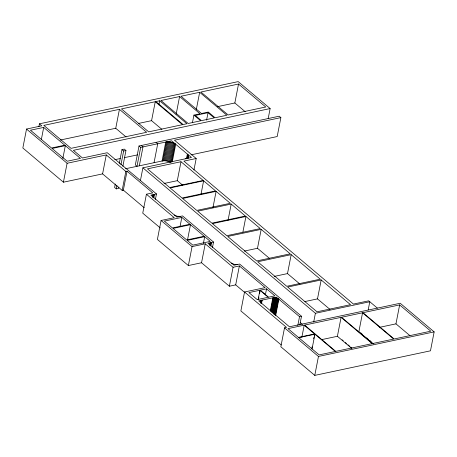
<?xml version="1.0" encoding="UTF-8"?>
<svg xmlns="http://www.w3.org/2000/svg" width="457" height="457" viewBox="0 0 457 457"><rect width="100%" height="100%" fill="white"/><g stroke="black" fill="none" stroke-linecap="round" stroke-linejoin="round"><path stroke-width="0.69" d="M38.908 126.526L39.433 123.824L41.793 125.812L26.529 129.051L22.85 147.994L63.42 182.2L102.591 173.883L122.162 190.386L123.344 190.135L144.235 207.758M41.33 139.596L43.701 127.417L30.459 130.228L51.544 148.011L64.785 145.2L43.701 127.417M62.832 158.51L65.328 145.657L52.087 148.468L67.213 161.224L80.455 158.413L65.328 145.657M63.42 182.2L67.099 163.263L26.529 129.051M102.591 173.883L106.275 154.94L67.099 163.263M126.092 136.991L115.747 128.268L119.426 109.326L43.815 125.384L71.041 148.342L146.651 132.284L119.426 109.326M115.273 184.034L114.604 187.479L116.267 188.884L118.58 188.393L118.849 187.016M119.288 163.372L121.968 149.599L124.281 149.108L125.943 150.507L122.864 166.348M116.267 188.884L116.935 185.439M120.951 164.777L123.63 150.999L121.968 149.599M122.162 190.386L125.846 171.449L106.275 154.94M123.344 190.135L127.023 171.198L125.846 171.449M139.014 145.977L135.335 164.92L136.997 166.319L140.682 147.383L139.014 145.977L279.21 116.204L280.872 117.609L277.193 136.546L190.969 154.86M139.311 165.828L142.995 146.886L141.333 145.486M161.915 129.382L151.57 120.659L155.254 101.717L121.448 108.897L148.674 131.856L182.48 124.675L155.254 101.717M140.396 180.681L142.898 167.828L191.437 157.516L171.621 140.807L140.682 147.383M158.882 104.836L159.676 100.78L155.883 101.585L183.108 124.544L186.902 123.738L159.676 100.78M127.023 171.198L152.741 192.883L146.423 194.219L142.744 213.162L160.207 227.889M154.049 162.698L157.728 143.761L156.066 142.356M152.392 196.87L152.798 195.253L154.495 194.362L153.838 197.744M152.535 196.607L152.798 195.253M152.615 197.047L153.009 195.019M152.895 196.836L153.289 194.802M153.112 197.327L153.638 194.625M153.381 197.858L154.038 194.471M155.42 199.349L156.471 193.939L107.229 152.729L82.477 157.985L73.4 150.33L270.133 108.555L268.162 118.7M166.514 141.921L165.731 142.058L162.046 161.001L162.829 160.864L166.514 141.921C169.707 141.59 173.112 142.304 175.705 144.252L172.289 161.841M162.829 160.864L163.669 160.784L167.353 141.847M163.669 160.784L164.56 160.773L168.239 141.83M164.56 160.773L165.474 160.824L169.159 141.881M165.474 160.824L166.405 160.933L170.09 141.996M176.168 114.136L179.584 96.547L160.938 100.511L188.164 123.47L200.686 120.808L193.917 115.101L192.471 122.545M174.408 143.395L170.729 162.338L167.336 161.11L171.021 142.167M168.25 161.338L171.929 142.395M169.13 161.624L172.809 142.681M169.958 161.955L173.643 143.018M171.552 162.075L175.1 143.806M146.423 194.219L174.254 217.692L161.075 220.491L157.397 239.428L188.375 265.551L201.548 262.752L229.38 286.225L235.698 284.882L244.803 292.56M182.72 185.234L177.31 180.669L180.989 161.727L147.48 168.844L169.667 187.559L203.182 180.441L180.989 161.727M186.433 158.808L187.353 154.072L188.598 155.997L188.347 157.819M196.247 109.874L199.669 92.285L181.018 96.244L201.48 113.496L208.306 112.045L215.076 117.752L226.895 115.244L199.669 92.285M187.044 158.602L187.833 154.546M187.547 158.408L188.204 155.026M187.936 158.219L188.461 155.511M188.198 158.025L188.598 155.997M180.115 226.204L181.823 217.406L164.354 221.119L172.46 227.957L189.935 224.244L181.823 217.406M193.951 170.004L196.19 158.499L174.488 140.202L280.872 117.609M206.587 120.157L208.032 112.713L195.27 115.427L201.463 120.642L214.224 117.935L208.032 112.713M187.456 240.262L190.478 224.701L173.009 228.414L186.679 239.942L204.153 236.235L190.478 224.701M200.994 194.339L203.622 180.812L170.113 187.93L182.063 198.012L215.578 190.895L203.622 180.812M188.375 265.551L192.054 246.609L161.075 220.491M203.382 243.455L204.696 236.692L187.221 240.405L192.82 245.123L210.294 241.41L204.696 236.692M201.548 262.752L205.233 243.815L192.054 246.609M212.962 207.581L216.115 191.346L182.606 198.464L196.778 210.42L230.294 203.302L216.115 191.346M245.192 111.697L234.847 102.974L238.525 84.031L200.931 92.017L228.157 114.975L265.751 106.989L238.525 84.031M209.586 244.718L209.849 243.37L211.545 242.473L210.888 245.855M209.672 245.158L210.066 243.13M209.952 244.946L210.346 242.918M210.163 245.438L210.688 242.736M210.437 245.969L211.094 242.587M212.476 247.466L213.528 242.05L182.549 215.927L176.905 217.126L150.833 195.139L156.471 193.939M228.043 220.303L231.196 204.068L197.687 211.185L211.877 223.153L245.392 216.035L231.196 204.068M229.38 286.225L233.064 267.282L205.233 243.815M242.907 232.047L245.929 216.492L212.419 223.61L226.758 235.698L260.273 228.58L245.929 216.492M235.698 284.882L239.377 265.94L233.064 267.282M239.377 265.94L265.094 287.624L244.546 291.989L240.868 310.926L281.221 344.961M269.327 258.268L257.497 248.288L261.175 229.345L227.666 236.463L256.708 260.953L290.218 253.835L261.175 229.345M258.096 299.723L259.936 290.252L248.905 292.594L257.222 299.609L268.253 297.267L259.936 290.252M258.651 298.307L258.913 296.953M259.57 293.571L260.233 290.189L266.545 288.847L274.863 295.862L268.55 297.204L260.233 290.189M260.324 302.334L260.587 300.986L262.215 300.083L261.558 303.465M260.393 302.774L260.787 300.746M260.661 302.563L261.056 300.535M260.856 303.054L261.387 300.352M261.118 303.579L261.775 300.198M265.363 294.936L266.545 288.847M270.321 310.68L272.823 297.833L276.051 297.941L278.496 298.958L278.856 299.232L275.702 315.467M270.675 311.286L273.303 297.753M271.195 311.246L273.823 297.718M271.601 311.92L274.366 297.718M272.029 312.634L274.925 297.753M272.595 312.714L275.485 297.827M273.029 313.502L276.051 297.941M273.577 313.645L276.599 298.09M273.972 314.502L277.131 298.267M274.468 314.707L277.627 298.472M274.931 314.942L278.085 298.707M275.343 315.193L278.496 298.958M299.889 284.037L287.504 273.594L291.183 254.652L257.674 261.77L286.762 286.293L320.271 279.181L291.183 254.652M244.546 291.989L286.539 327.395L284.522 327.829L280.838 346.766L314.776 375.386L430.471 350.816L434.15 331.879L400.212 303.259L289.447 326.778L258.679 300.832L276.314 297.09L299.524 316.655L301.5 316.238L299.792 325.03M297.815 325.453L299.524 316.655M301.837 337.357L304.202 325.178L287.99 328.623L298.398 337.397L314.61 333.953L314.21 335.986M329.994 309.423L317.495 298.884L321.18 279.947L287.67 287.059L317.009 311.805L350.525 304.688L321.18 279.947M313.685 322.082L315.393 313.285L142.898 167.828M311.845 348.16L312.108 346.806M313.685 338.688L313.948 337.335M312.017 349.091L314.913 334.21L298.701 337.654L319.152 354.895L335.358 351.456L314.913 334.21M314.776 375.386L318.46 356.449L284.522 327.829M351.901 348.52L337.397 336.289L341.082 317.347L304.625 325.093L335.781 351.364L372.238 343.624L341.082 317.347M362.55 312.788L393.711 339.065L372.661 343.533L341.499 317.261L362.55 312.788L358.871 331.731L373.375 343.961M368.211 309.852L369.787 301.734L315.393 313.285M409.929 335.632L395.962 323.853L399.641 304.91L362.972 312.697L394.134 338.974L430.802 331.188L399.641 304.91M152.655 195.516L152.684 196.384L153.369 197.281M188.61 156.465L187.479 158.053L185.542 158.768M260.587 300.986L260.421 301.803L261.215 302.98M209.849 243.37L209.654 244.198L210.426 245.392M39.433 123.824L238.188 81.614L270.133 108.555M60.25 140.053L115.747 128.268M138.465 123.441L151.57 120.659M217.441 106.67L234.847 102.974M193.917 115.101L200.046 113.799L179.584 96.547M123.63 150.999L125.943 150.507M114.724 159.716L120.265 158.539M124.418 157.654L137.626 154.849M125.612 168.736L164.012 160.584M196.19 158.499L183.897 161.11L353.427 304.071L368.713 300.826L377.351 308.115M164.046 183.486L177.31 180.669M213.528 242.05L207.884 243.25L233.961 265.237L239.605 264.043L301.5 316.238M244.232 251.104L257.497 248.288M274.24 276.411L287.504 273.594M304.933 301.551L317.495 298.884M321.579 339.648L337.397 336.289M379.356 327.378L395.962 323.853M318.46 356.449L434.15 331.879M180.572 216.35L177.282 216.281L174.368 214.984M237.623 264.46L234.338 264.392L231.419 263.095M166.405 160.933L167.336 161.11M360.904 332.999L361.978 333.907M366.811 337.98L367.885 338.888M369.496 340.248L371.113 341.608M342.116 339.825L343.19 340.728M345.343 342.539L346.417 343.447M348.028 344.807L349.639 346.166M350.713 347.069L351.787 347.977M304.202 325.178L314.61 333.953M300.249 322.562L302.431 324.401"/></g></svg>
